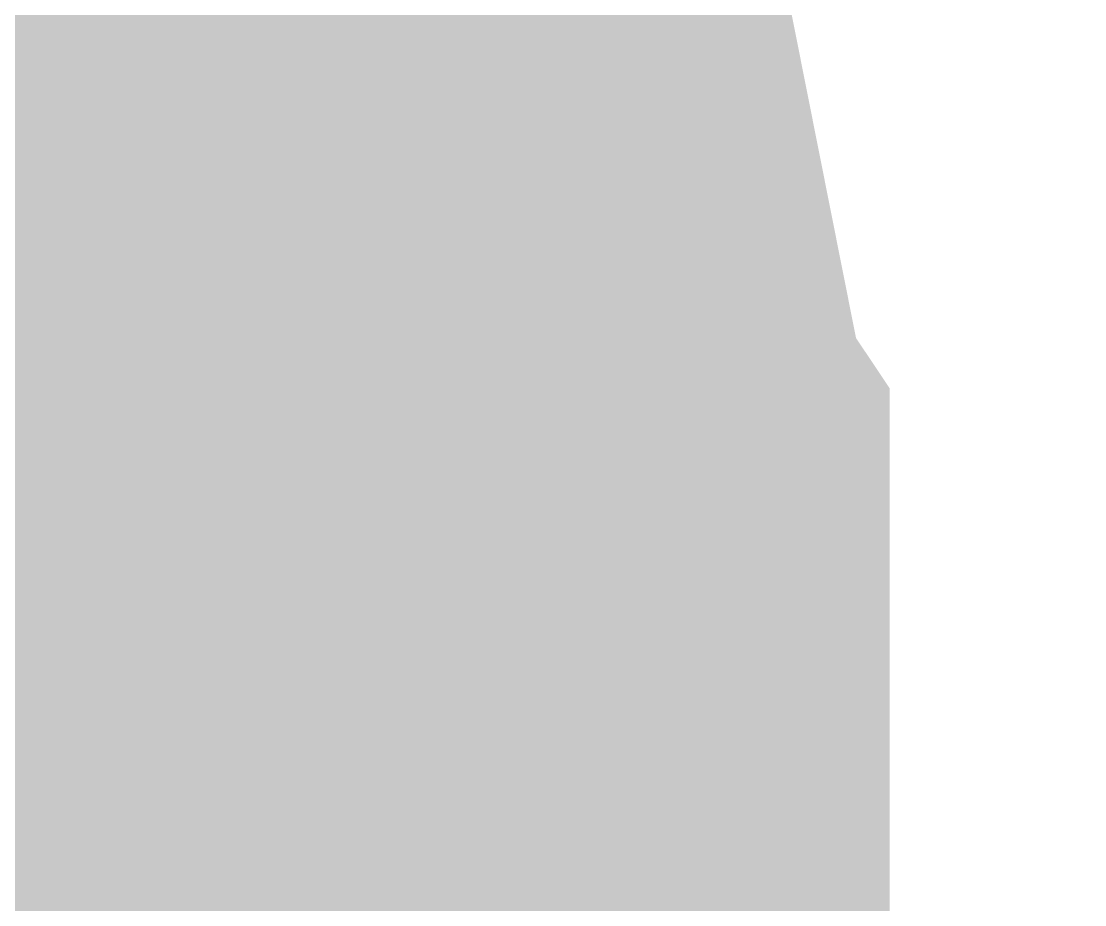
# Model space of a CAD drawing. Header units: inches. Extents: x -0.16 to 1.73, y -0.16 to 1.34.
# Drawn here: x 0.20332 to 0.21529, y -0.08894 to -0.07899 of the extents above; entities that cross this region are included whole.
import ezdxf

# ---------------------------------------------------------------- set-up
doc = ezdxf.new("R2010")
doc.units = ezdxf.units.IN
doc.header["$MEASUREMENT"] = 0
doc.layers.add('Top Layer', color=1, linetype='Continuous')

msp = doc.modelspace()

# ---------------------------------------------------------------- hatches: boundary and pattern name
at = {"layer": 'Top Layer'}
h = msp.add_hatch(color=1, dxfattribs=at)
h.paths.add_polyline_path([(-0.062974, 0.62502), (-0.061272, 0.624975), (-0.060015, 0.624865), (-0.059067, 0.624707), (-0.058923, 0.624669), (-0.058923, 0.619371), (-0.054136, 0.619371), (-0.054098, 0.619227), (-0.053941, 0.618278), (-0.05383, 0.617022), (-0.053785, 0.61532), (-0.053509, 0.614699), (-0.053509, 0.483001), (-0.053509, 0.483), (-0.052655, 0.478708), (-0.050224, 0.47507), (-0.044366, 0.469212), (-0.044366, 0.469212), (-0.040727, 0.46678), (-0.036435, 0.465927), (-0.033219, 0.465927), (-0.032598, 0.46565), (-0.030896, 0.465605), (-0.029639, 0.465495), (-0.028691, 0.465337), (-0.028547, 0.465299), (-0.028547, 0.459331), (0.002743, 0.459331), (0.004395, 0.456472), (0.002743, 0.453613), (-0.028547, 0.453613), (-0.028547, 0.417991), (0.007075, 0.417991), (0.007075, 0.423847), (0.007819, 0.423918), (0.009102, 0.423943), (0.010372, 0.424499), (0.013265, 0.425074), (0.016904, 0.427505), (0.028804, 0.439405), (0.028804, 0.439405), (0.031235, 0.443044), (0.032089, 0.447336), (0.032089, 0.470326), (0.036708, 0.47224), (0.0372, 0.471748), (0.037201, 0.471747), (0.040839, 0.469316), (0.045122, 0.468465), (0.045747, 0.468186), (0.047449, 0.468141), (0.048706, 0.468031), (0.049654, 0.467873), (0.049798, 0.467835), (0.049798, 0.459331), (0.049798, 0.459331), (0.050654, 0.456472), (0.049798, 0.453613), (0.049798, 0.453613), (0.049798, 0.417991), (0.08542, 0.417991), (0.08542, 0.453613), (0.08542, 0.453613), (0.084565, 0.456472), (0.08542, 0.459331), (0.08542, 0.459331), (0.08542, 0.494953), (0.0573, 0.494953), (0.056734, 0.495276), (0.056297, 0.495157), (0.055877, 0.495328), (0.055489, 0.495164), (0.050489, 0.49697), (0.050489, 0.546936), (0.049635, 0.551228), (0.047204, 0.554867), (0.047204, 0.554867), (0.022689, 0.579382), (0.022689, 0.589919), (0.02269, 0.58992), (0.108473, 0.58992), (0.108473, 0.58992), (0.112765, 0.590774), (0.116404, 0.593205), (0.137416, 0.614218), (0.142036, 0.612304), (0.142036, 0.494109), (0.143083, 0.488842), (0.146067, 0.484376), (0.15537, 0.475073), (0.159835, 0.47209), (0.165103, 0.471042), (0.234773, 0.471042), (0.240041, 0.47209), (0.244506, 0.475073), (0.250673, 0.481241), (0.251704, 0.481667), (0.255642, 0.485606), (0.257773, 0.490751), (0.257773, 0.492306), (0.261475, 0.492306), (0.261475, 0.517515), (0.261605, 0.51768), (0.261497, 0.518595), (0.261849, 0.519446), (0.261475, 0.52035), (0.261475, 0.525566), (0.259586, 0.525566), (0.25919, 0.530535), (0.261828, 0.539847), (0.262932, 0.539847), (0.262932, 0.542032), (0.262957, 0.542036), (0.269214, 0.542455), (0.271881, 0.542483), (0.272419, 0.542712), (0.277277, 0.542712), (0.282544, 0.54376), (0.28701, 0.546744), (0.290706, 0.55044), (0.295082, 0.54957), (0.29902, 0.545631), (0.304166, 0.5435), (0.309735, 0.5435), (0.311159, 0.542548), (0.311159, 0.531162), (0.344419, 0.531162), (0.344419, 0.536311), (0.349419, 0.538382), (0.35047, 0.537331), (0.355615, 0.5352), (0.358722, 0.5352), (0.358722, 0.531162), (0.391981, 0.531162), (0.391982, 0.531162), (0.391982, 0.531162), (0.396982, 0.531222), (0.397277, 0.5311), (0.402847, 0.5311), (0.403062, 0.531189), (0.408062, 0.531162), (0.408062, 0.531162), (0.408062, 0.531162), (0.434298, 0.531162), (0.435202, 0.530788), (0.436106, 0.531162), (0.440809, 0.531162), (0.440809, 0.484024), (0.440085, 0.483301), (0.39572, 0.483301), (0.390452, 0.482253), (0.385987, 0.479269), (0.363291, 0.456573), (0.362722, 0.456338), (0.358784, 0.4524), (0.356653, 0.447254), (0.356653, 0.441684), (0.356909, 0.441066), (0.356909, 0.429527), (0.351909, 0.427455), (0.344093, 0.435271), (0.3388, 0.438808), (0.332558, 0.440049), (0.280747, 0.440049), (0.278283, 0.440539), (0.27204, 0.439298), (0.269574, 0.437649), (0.252142, 0.437649), (0.247005, 0.436628), (0.24265, 0.433718), (0.23974, 0.429363), (0.238718, 0.424226), (0.23974, 0.419089), (0.23999, 0.418715), (0.239431, 0.415405), (0.237877, 0.412944), (0.236044, 0.412586), (0.230452, 0.416323), (0.223233, 0.417758), (0.122096, 0.417758), (0.114878, 0.416323), (0.108758, 0.412234), (0.078062, 0.381538), (0.073973, 0.375418), (0.072538, 0.3682), (0.072538, 0.291754), (0.073973, 0.284536), (0.078062, 0.278416), (0.09478, 0.261698), (0.1009, 0.257609), (0.108118, 0.256174), (0.221614, 0.256174), (0.223734, 0.252051), (0.223734, 0.251173), (0.223734, 0.239057), (0.223675, 0.239044), (0.222355, 0.238846), (0.218337, 0.238566), (0.215878, 0.23853), (0.215022, 0.23816), (0.20973, 0.237108), (0.204438, 0.233571), (0.191508, 0.220641), (0.187972, 0.215349), (0.18673, 0.209106), (0.18673, 0.110357), (0.187972, 0.104114), (0.191508, 0.098821), (0.209387, 0.080943), (0.209387, 0.050847), (0.209117, 0.04949), (0.210358, 0.043247), (0.211666, 0.041291), (0.211666, -0.015347), (0.211436, -0.015893), (0.211429, -0.017163), (0.211325, -0.020202), (0.211217, -0.021327), (0.21064, -0.021904), (0.2079, -0.02852), (0.2079, -0.03568), (0.21064, -0.042296), (0.211217, -0.042873), (0.211325, -0.043998), (0.211429, -0.047037), (0.211436, -0.048307), (0.211666, -0.048853), (0.211666, -0.07729), (0.212713, -0.082557), (0.213091, -0.083123), (0.213091, -0.107489), (0.213091, -0.109274), (0.209423, -0.112489), (-0.044467, -0.112489), (-0.044605, -0.112517), (-0.057649, -0.111232), (-0.070324, -0.107387), (-0.082005, -0.101143), (-0.092243, -0.092741), (-0.100646, -0.082502), (-0.10689, -0.070821), (-0.110735, -0.058146), (-0.112019, -0.045102), (-0.111992, -0.044964), (-0.111992, 0.578331), (-0.110211, 0.579596), (-0.106992, 0.580909), (-0.102711, 0.579136), (-0.097142, 0.579136), (-0.091996, 0.581267), (-0.088058, 0.585206), (-0.085927, 0.590351), (-0.085927, 0.592824), (-0.084839, 0.594059), (-0.084327, 0.594581), (-0.084061, 0.59524), (-0.083859, 0.595443), (-0.083396, 0.595786), (-0.083375, 0.595926), (-0.081137, 0.598165), (-0.081137, 0.598165), (-0.078705, 0.601803), (-0.077852, 0.606095), (-0.077852, 0.606096), (-0.077852, 0.614699), (-0.077575, 0.61532), (-0.07753, 0.617022), (-0.07742, 0.618278), (-0.077262, 0.619227), (-0.077224, 0.619371), (-0.072437, 0.619371), (-0.072437, 0.624669), (-0.072294, 0.624707), (-0.071345, 0.624865), (-0.070088, 0.624975), (-0.068387, 0.62502), (-0.067765, 0.625297), (-0.063595, 0.625297)])
h.paths.add_polyline_path([(-0.000009, 0.046268), (-0.003058, 0.045867), (-0.003887, 0.045867), (-0.004273, 0.045707), (-0.004697, 0.045651), (-0.005154, 0.045742), (-0.007401, 0.045295), (-0.011984, 0.044692), (-0.023142, 0.04007), (-0.02681, 0.037256), (-0.028715, 0.035983), (-0.028973, 0.035595), (-0.029312, 0.035335), (-0.029699, 0.035175), (-0.030285, 0.034589), (-0.032724, 0.032717), (-0.034597, 0.030277), (-0.035182, 0.029691), (-0.035342, 0.029306), (-0.035603, 0.028966), (-0.03599, 0.028707), (-0.037263, 0.026802), (-0.040077, 0.023135), (-0.044699, 0.011977), (-0.045302, 0.007394), (-0.045749, 0.005147), (-0.045658, 0.00469), (-0.045714, 0.004266), (-0.045874, 0.00388), (-0.045874, 0.003051), (-0.046275, 0.000002), (-0.045874, -0.003047), (-0.045874, -0.003875), (-0.045714, -0.004261), (-0.045658, -0.004685), (-0.045749, -0.005142), (-0.045302, -0.007389), (-0.044699, -0.011972), (-0.040077, -0.023131), (-0.037263, -0.026797), (-0.03599, -0.028703), (-0.035602, -0.028962), (-0.035343, -0.0293), (-0.035182, -0.029687), (-0.034596, -0.030273), (-0.032724, -0.032712), (-0.030285, -0.034584), (-0.029699, -0.035171), (-0.029312, -0.035331), (-0.028974, -0.03559), (-0.028715, -0.035978), (-0.026809, -0.037252), (-0.023142, -0.040065), (-0.011984, -0.044687), (-0.007401, -0.04529), (-0.005154, -0.045737), (-0.004697, -0.045646), (-0.004273, -0.045702), (-0.003887, -0.045862), (-0.003058, -0.045862), (-0.000009, -0.046263), (0.00304, -0.045862), (0.003868, -0.045862), (0.004254, -0.045702), (0.004678, -0.045646), (0.005135, -0.045737), (0.007382, -0.04529), (0.011965, -0.044687), (0.023124, -0.040065), (0.026791, -0.037251), (0.028696, -0.035978), (0.028955, -0.035591), (0.029293, -0.035331), (0.02968, -0.035171), (0.030266, -0.034584), (0.032705, -0.032712), (0.034578, -0.030273), (0.035164, -0.029687), (0.035323, -0.029301), (0.035584, -0.028962), (0.035971, -0.028703), (0.037244, -0.026798), (0.040058, -0.023131), (0.04468, -0.011972), (0.045283, -0.007389), (0.04573, -0.005142), (0.045639, -0.004685), (0.045695, -0.004261), (0.045855, -0.003875), (0.045855, -0.003047), (0.046256, 0.000002), (0.045855, 0.003051), (0.045855, 0.00388), (0.045695, 0.004266), (0.045639, 0.00469), (0.04573, 0.005147), (0.045283, 0.007394), (0.04468, 0.011977), (0.040058, 0.023135), (0.037243, 0.026803), (0.035971, 0.028707), (0.035584, 0.028966), (0.035324, 0.029306), (0.035164, 0.029691), (0.034578, 0.030277), (0.032705, 0.032717), (0.030265, 0.03459), (0.02968, 0.035175), (0.029294, 0.035335), (0.028955, 0.035596), (0.028696, 0.035983), (0.026792, 0.037255), (0.023124, 0.04007), (0.011965, 0.044692), (0.007382, 0.045295), (0.005135, 0.045742), (0.004678, 0.045651), (0.004254, 0.045707), (0.003868, 0.045867), (0.00304, 0.045867)], flags=0)

doc.saveas('drawing.dxf')
